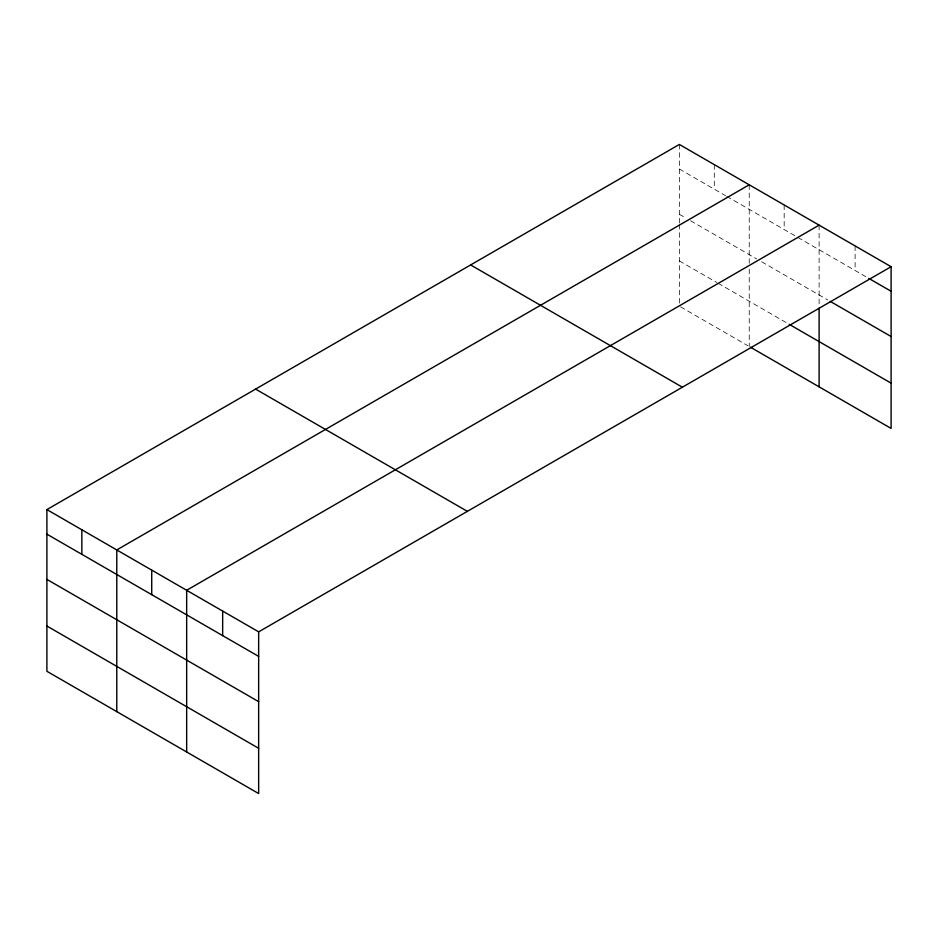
<?xml version="1.0" encoding="UTF-8"?>
<svg xmlns="http://www.w3.org/2000/svg" width="938" height="938" viewBox="0 0 938 938"><rect width="100%" height="100%" fill="white"/><g stroke="black" fill="none" stroke-linecap="round" stroke-linejoin="round"><path stroke-width="0.7" stroke-dasharray="4.69 3.52" d="M679.346 223.01L679.346 144.452M679.346 169.016L725.52 195.667M726.762 196.382L796.643 236.728M797.886 237.455L867.509 277.648M679.346 214.263L685.584 217.862M690.579 220.747L756.708 258.935M761.703 261.819L827.797 299.972M679.346 260.893L716.784 282.502M718.027 283.229L787.908 323.575M680.589 306.867L747.973 345.77M855.104 245.932L855.104 270.484M819.109 225.143L819.109 306.609M784.168 204.976L784.168 229.529M749.228 184.798L749.228 263.355M749.228 269.183L749.228 346.497M714.287 164.631L714.287 189.183M679.346 224.463L679.346 303.232"/><path stroke-width="1.41" d="M46.9 509.592L258.654 631.849L258.654 793.548L46.9 671.291L46.9 509.592L679.346 144.452L891.1 266.709L891.1 428.408L750.47 347.212M749.228 184.798L116.781 549.938L116.781 711.637M819.109 225.143L186.662 590.283L186.662 751.971M258.654 631.849L891.1 266.709M868.752 278.363L891.1 291.261M830.271 301.403L891.1 336.519M789.151 324.29L891.1 383.15M470.642 264.95L682.395 387.206M255.605 389.106L467.359 511.351M46.9 534.156L258.654 656.401M46.9 579.403L258.654 701.659M46.9 626.033L258.654 748.29M819.109 308.063L819.109 386.831M222.658 611.072L222.658 635.624M151.722 570.116L151.722 594.669M81.841 529.771L81.841 554.323"/></g></svg>
